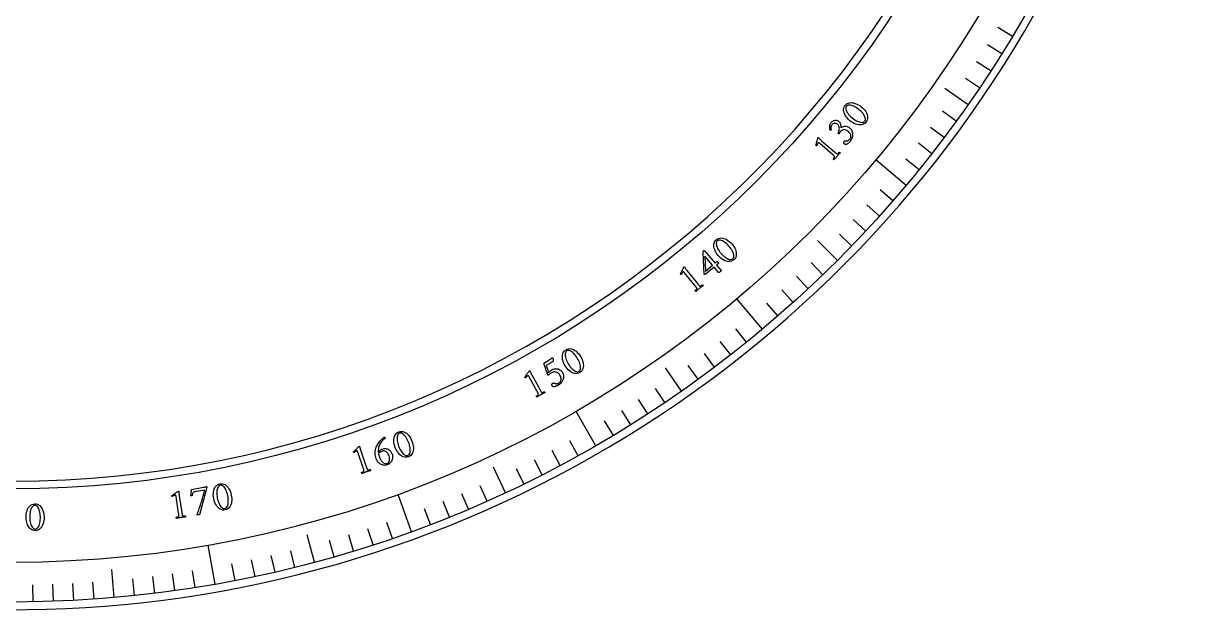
# Model space of a CAD drawing. Header units: millimetres. Extents: x -36.5 to 36.5, y -36.5 to 45.4.
# Drawn here: x 0.33 to 36.5, y -36.5 to -18.27 of the extents above; entities that cross this region are included whole.
import ezdxf

# ---------------------------------------------------------------- set-up
doc = ezdxf.new("R2010")
doc.units = ezdxf.units.MM
for name, color, linetype in [('CUT_INNER', 6, 'Continuous'), ('CUT_OUTER', 1, 'Continuous'), ('ENGRAVE', 7, 'Continuous'), ('ENGRAVE_FINE', 8, 'Continuous'), ('TEXT', 5, 'Continuous')]:
    doc.layers.add(name, color=color, linetype=linetype)

msp = doc.modelspace()

# ---------------------------------------------------------------- linework, layer by layer
at = {"layer": 'CUT_INNER'}
msp.add_arc((0, 0), 32.5, 92.46094, 87.53906, dxfattribs=at)
at = {"layer": 'CUT_OUTER'}
msp.add_arc((0.0001, -0.0001), 36.4999, 179.09243, 4.21888, dxfattribs=at)
at = {"layer": 'ENGRAVE'}
for points in [[(29.7025, -20.7979), (28.9816, -20.2931)], [(27.7768, -23.3075), (26.833, -22.5156)], [(25.6397, -25.6397), (25.0174, -25.0174)], [(23.3075, -27.7768), (22.5156, -26.833)], [(20.7979, -29.7025), (20.2931, -28.9816)], [(18.13, -31.4021), (17.514, -30.3351)], [(15.3241, -32.8627), (14.9522, -32.0652)], [(12.4017, -34.0733), (11.9803, -32.9156)], [(9.3848, -35.0245), (9.157, -34.1745)], [(6.2965, -35.7091), (6.0825, -34.4958)], [(3.1603, -36.122), (3.0836, -35.2454)]]:
    msp.add_lwpolyline(points, dxfattribs=at)
for radius in [36.26, 35.028, 32.74]:
    msp.add_circle((0, 0), radius, dxfattribs=at)
at = {"layer": 'ENGRAVE_FINE'}
for points in [[(31.0809, -18.6753), (30.6283, -18.4033)], [(30.7502, -19.2149), (30.3025, -18.9351)], [(30.4102, -19.7486), (29.9674, -19.461)], [(30.0609, -20.2763), (29.6232, -19.9811)], [(29.335, -21.3131), (28.9078, -21.0027)], [(28.9585, -21.8218), (28.5368, -21.5041)], [(28.5733, -22.3239), (28.1572, -21.9988)], [(28.1793, -22.8192), (27.769, -22.4869)], [(27.3658, -23.7887), (26.9673, -23.4423)], [(26.9464, -24.2627), (26.5541, -23.9094)], [(26.5189, -24.7293), (26.1327, -24.3692)], [(26.0833, -25.1883), (25.7034, -24.8215)], [(25.1883, -26.0833), (24.8215, -25.7034)], [(24.7293, -26.5189), (24.3692, -26.1327)], [(24.2627, -26.9464), (23.9094, -26.5541)], [(23.7887, -27.3658), (23.4423, -26.9673)], [(22.8192, -28.1793), (22.4869, -27.769)], [(22.3239, -28.5733), (21.9988, -28.1572)], [(21.8218, -28.9585), (21.5041, -28.5368)], [(21.3131, -29.335), (21.0027, -28.9078)], [(20.2763, -30.0609), (19.9811, -29.6232)], [(19.7486, -30.4102), (19.461, -29.9674)], [(19.2149, -30.7502), (18.9351, -30.3025)], [(18.6753, -31.0809), (18.4033, -30.6283)], [(17.5792, -31.7137), (17.3232, -31.2519)], [(17.023, -32.0157), (16.7752, -31.5495)], [(15.8953, -32.5903), (15.6639, -32.1157)], [(16.4617, -32.3079), (16.222, -31.8374)], [(14.1679, -33.3775), (13.9616, -32.8915)], [(14.7483, -33.1252), (14.5335, -32.6428)], [(13.5832, -33.6197), (13.3854, -33.1301)], [(12.9944, -33.8516), (12.8052, -33.3587)], [(11.205, -34.4853), (11.0418, -33.9832)], [(11.8051, -34.2845), (11.6332, -33.7853)], [(9.9946, -34.8553), (9.8491, -34.3478)], [(10.6014, -34.6756), (10.447, -34.1707)], [(8.7721, -35.1829), (8.6444, -34.6706)], [(6.9187, -35.5938), (6.818, -35.0755)], [(7.5389, -35.4676), (7.4291, -34.9512)], [(8.1567, -35.3307), (8.038, -34.8162)], [(5.0464, -35.9071), (4.9729, -35.3843)], [(5.6723, -35.8136), (5.5897, -35.2921)], [(0.6328, -36.2545), (0.6236, -35.7266)], [(1.2655, -36.2379), (1.247, -35.7102)], [(1.8977, -36.2103), (1.8701, -35.683)], [(2.5294, -36.1717), (2.4925, -35.645)], [(3.7902, -36.0614), (3.735, -35.5363)], [(4.419, -35.9897), (4.3546, -35.4657)]]:
    msp.add_lwpolyline(points, dxfattribs=at)
at = {"layer": 'TEXT'}
for points in [[(25.8825, -20.8197), (25.9121, -20.7885), (25.945, -20.7643), (25.9813, -20.7473), (26.0209, -20.7373), (26.0629, -20.7338), (26.1063, -20.736), (26.151, -20.744), (26.1971, -20.7579), (26.2435, -20.7768), (26.2892, -20.8003), (26.3342, -20.8282), (26.3784, -20.8606), (26.4202, -20.8962), (26.4576, -20.9337), (26.4907, -20.973), (26.5196, -21.0142), (26.5432, -21.0564), (26.5609, -21.0986), (26.5727, -21.141), (26.5785, -21.1833), (26.5774, -21.2249), (26.5685, -21.2646), (26.5519, -21.3025), (26.5275, -21.3386), (26.4982, -21.3692), (26.4652, -21.393), (26.4285, -21.41), (26.3881, -21.42), (26.3452, -21.4237), (26.3012, -21.4216), (26.2559, -21.4136), (26.2094, -21.3998), (26.1628, -21.3807), (26.1172, -21.3569), (26.0725, -21.3285), (26.0288, -21.2954), (25.9876, -21.2591), (25.9508, -21.221), (25.9182, -21.1812), (25.8899, -21.1397), (25.8668, -21.0974), (25.8495, -21.0552), (25.8383, -21.0131), (25.8329, -20.9711), (25.8342, -20.9301), (25.8429, -20.8913), (25.859, -20.8545), (25.8825, -20.8197)], [(25.9235, -20.8443), (25.9098, -20.8662), (25.9021, -20.8906), (25.9003, -20.9173), (25.9045, -20.9465), (25.914, -20.9773), (25.9281, -21.0092), (25.9468, -21.0419), (25.9701, -21.0757), (25.9974, -21.1096), (26.0281, -21.143), (26.0623, -21.1758), (26.0999, -21.2081), (26.1388, -21.2379), (26.1777, -21.2645), (26.2167, -21.2877), (26.2557, -21.3075), (26.2938, -21.3236), (26.3298, -21.3355), (26.3637, -21.3433), (26.3956, -21.347), (26.4245, -21.346), (26.4494, -21.3401), (26.4704, -21.329), (26.4873, -21.313), (26.5023, -21.2893), (26.5107, -21.2634), (26.5125, -21.2355), (26.5077, -21.2055), (26.4972, -21.1742), (26.4818, -21.142), (26.4616, -21.109), (26.4366, -21.0753), (26.4076, -21.0415), (26.3757, -21.0085), (26.341, -20.9763), (26.3033, -20.9448), (26.2639, -20.915), (26.2248, -20.8888), (26.1863, -20.8661), (26.1481, -20.847), (26.1112, -20.8317), (26.0763, -20.8205), (26.0433, -20.8133), (26.0124, -20.8102), (25.9845, -20.8115), (25.9603, -20.8176), (25.94, -20.8286), (25.9235, -20.8443)], [(25.4521, -21.3416), (25.4637, -21.3297), (25.4776, -21.3187), (25.4938, -21.3085), (25.5124, -21.2993), (25.5326, -21.2918), (25.5536, -21.2867), (25.5754, -21.284), (25.5981, -21.2839), (25.6208, -21.2869), (25.6428, -21.2939), (25.6641, -21.3047), (25.6848, -21.3196), (25.6993, -21.3333), (25.7117, -21.3485), (25.7217, -21.365), (25.7296, -21.383), (25.7355, -21.4017), (25.7399, -21.4205), (25.7428, -21.4392), (25.7442, -21.458), (25.7446, -21.4761), (25.7444, -21.4928), (25.7436, -21.508), (25.7423, -21.5219), (25.7572, -21.5101), (25.7744, -21.4994), (25.794, -21.4897), (25.8158, -21.4811), (25.8392, -21.4743), (25.8635, -21.4703), (25.8886, -21.4689), (25.9146, -21.4703), (25.9407, -21.4752), (25.9663, -21.4844), (25.9914, -21.498), (26.016, -21.5159), (26.0396, -21.5378), (26.0598, -21.5614), (26.0765, -21.5867), (26.0897, -21.6137), (26.0997, -21.6419), (26.1066, -21.6706), (26.1106, -21.6999), (26.1115, -21.7297), (26.1096, -21.7595), (26.105, -21.7891), (26.0978, -21.8183), (26.088, -21.8472), (26.0757, -21.8752), (26.0614, -21.9019), (26.0449, -21.9272), (26.0263, -21.9512), (26.0173, -21.9611), (26.0067, -21.9717), (25.9943, -21.9828), (25.9802, -21.9946), (25.9651, -22.006), (25.9498, -22.016), (25.9342, -22.0246), (25.9184, -22.0318), (25.9145, -22.0323), (25.9091, -22.0325), (25.9023, -22.0324), (25.8941, -22.0319), (25.8855, -22.0307), (25.8777, -22.0284), (25.8706, -22.0249), (25.8642, -22.0204), (25.8548, -22.0111), (25.8478, -22.001), (25.8432, -21.9903), (25.8408, -21.9788), (25.8407, -21.9674), (25.8425, -21.957), (25.8463, -21.9475), (25.8522, -21.939), (25.8612, -21.9303), (25.8713, -21.9243), (25.8824, -21.921), (25.8946, -21.9205), (25.9071, -21.921), (25.9192, -21.9212), (25.931, -21.9209), (25.9423, -21.9201), (25.9551, -21.9182), (25.9674, -21.9147), (25.9792, -21.9095), (25.9905, -21.9028), (26.0012, -21.895), (26.0112, -21.8867), (26.0204, -21.8778), (26.0289, -21.8685), (26.039, -21.8545), (26.0474, -21.8389), (26.0541, -21.8217), (26.0589, -21.803), (26.0612, -21.7829), (26.0601, -21.762), (26.0558, -21.7401), (26.0481, -21.7173), (26.0364, -21.694), (26.02, -21.6707), (25.9987, -21.6472), (25.9728, -21.6237), (25.9522, -21.6085), (25.931, -21.5965), (25.909, -21.5879), (25.8864, -21.5825), (25.8636, -21.58), (25.8414, -21.5802), (25.8196, -21.5829), (25.7983, -21.5883), (25.7782, -21.5962), (25.76, -21.6064), (25.7436, -21.6189), (25.7292, -21.6338), (25.7228, -21.6421), (25.7169, -21.651), (25.7116, -21.6605), (25.7069, -21.6706), (25.7026, -21.6804), (25.6988, -21.6888), (25.6954, -21.6961), (25.6924, -21.7021), (25.6859, -21.7011), (25.6798, -21.6991), (25.6738, -21.6961), (25.6682, -21.6919), (25.665, -21.689), (25.6626, -21.6863), (25.6608, -21.6838), (25.6598, -21.6814), (25.671, -21.6579), (25.6806, -21.6339), (25.6886, -21.6094), (25.695, -21.5845), (25.6992, -21.5597), (25.7007, -21.5354), (25.6995, -21.5118), (25.6955, -21.4887), (25.6881, -21.4665), (25.6768, -21.4457), (25.6615, -21.426), (25.6422, -21.4077), (25.6219, -21.3936), (25.6005, -21.3843), (25.5779, -21.3797), (25.5541, -21.3798), (25.5306, -21.3845), (25.5088, -21.3939), (25.4887, -21.4078), (25.4704, -21.4263), (25.4588, -21.442), (25.4498, -21.4581), (25.4435, -21.4749), (25.4398, -21.4921), (25.438, -21.5092), (25.4374, -21.5251), (25.4378, -21.54), (25.4394, -21.5538), (25.4412, -21.566), (25.4425, -21.5758), (25.4432, -21.5834), (25.4434, -21.5887), (25.4413, -21.5903), (25.4383, -21.5912), (25.4344, -21.5913), (25.4297, -21.5907), (25.4247, -21.5895), (25.4201, -21.5877), (25.416, -21.5855), (25.4123, -21.5827), (25.4076, -21.5651), (25.4039, -21.5465), (25.4014, -21.5271), (25.3999, -21.5068), (25.3998, -21.4859), (25.4013, -21.4649), (25.4044, -21.4437), (25.4092, -21.4223), (25.4162, -21.4011), (25.4256, -21.3806), (25.4376, -21.3608), (25.4521, -21.3416)], [(25.4842, -22.3434), (25.0933, -22.0007), (25.0835, -21.9926), (25.0748, -21.9864), (25.0672, -21.9822), (25.0608, -21.9799), (25.055, -21.9795), (25.0496, -21.9807), (25.0444, -21.9836), (25.0396, -21.9881), (25.0347, -21.9946), (25.0294, -22.0034), (25.0238, -22.0144), (25.0178, -22.0277), (25.0121, -22.0414), (25.0073, -22.0535), (25.0033, -22.0639), (25.0001, -22.0727), (24.9931, -22.0733), (24.9867, -22.0725), (24.9809, -22.0703), (24.9756, -22.0667), (24.9756, -22.0666), (24.9754, -22.0664), (24.9751, -22.0662), (24.9746, -22.0658), (24.973, -22.0641), (24.9719, -22.0625), (24.9714, -22.0609), (24.9714, -22.0595), (24.9796, -22.0323), (24.9875, -22.0052), (24.9952, -21.9782), (25.0026, -21.9514), (25.0096, -21.9257), (25.016, -21.9024), (25.0218, -21.8813), (25.027, -21.8626), (25.0314, -21.8471), (25.0346, -21.8359), (25.0367, -21.829), (25.0377, -21.8263), (25.0394, -21.8244), (25.0417, -21.8225), (25.0445, -21.8215), (25.0477, -21.8216), (25.0513, -21.8228), (25.0549, -21.8243), (25.0582, -21.8258), (25.0612, -21.8272), (25.0638, -21.8285), (25.0651, -21.83), (25.069, -21.8347), (25.0755, -21.8426), (25.0847, -21.8536), (25.0966, -21.867), (25.1115, -21.8821), (25.1294, -21.899), (25.1502, -21.9176), (25.5511, -22.2669), (25.5619, -22.2762), (25.5723, -22.2851), (25.5824, -22.2937), (25.5922, -22.3018), (25.6016, -22.3092), (25.6105, -22.3154), (25.6189, -22.3204), (25.6269, -22.3242), (25.6308, -22.3246), (25.6357, -22.3235), (25.6418, -22.321), (25.6489, -22.317), (25.6564, -22.312), (25.6638, -22.3065), (25.6711, -22.3006), (25.6782, -22.2942), (25.6847, -22.2881), (25.6901, -22.2828), (25.6943, -22.2785), (25.6975, -22.275), (25.701, -22.2757), (25.705, -22.2774), (25.7095, -22.28), (25.7144, -22.2836), (25.719, -22.2876), (25.7224, -22.2915), (25.7245, -22.2954), (25.7253, -22.2991), (25.7116, -22.313), (25.6985, -22.3263), (25.686, -22.339), (25.674, -22.3512), (25.6623, -22.3634), (25.6503, -22.3762), (25.638, -22.3897), (25.6255, -22.4038), (25.6136, -22.4176), (25.6025, -22.4308), (25.5921, -22.4436), (25.5824, -22.456), (25.5728, -22.4685), (25.5624, -22.482), (25.5513, -22.4964), (25.5395, -22.5118), (25.5356, -22.5114), (25.5315, -22.5098), (25.5272, -22.5071), (25.5226, -22.5031), (25.5184, -22.4986), (25.5152, -22.4945), (25.513, -22.4908), (25.5118, -22.4874), (25.5148, -22.4838), (25.5186, -22.479), (25.5231, -22.473), (25.5283, -22.4657), (25.5337, -22.4578), (25.5386, -22.4498), (25.543, -22.4418), (25.5469, -22.4336), (25.5499, -22.4261), (25.5514, -22.42), (25.5515, -22.4152), (25.5502, -22.4119), (25.5454, -22.4045), (25.5395, -22.3967), (25.5323, -22.3885), (25.5239, -22.38), (25.5147, -22.3711), (25.505, -22.3621), (25.4949, -22.3529), (25.4842, -22.3434)], [(21.874, -24.9978), (21.9086, -24.9722), (21.9452, -24.9542), (21.9839, -24.9437), (22.0246, -24.9408), (22.0666, -24.9446), (22.1089, -24.9543), (22.1515, -24.97), (22.1945, -24.9916), (22.237, -25.0183), (22.2779, -25.0493), (22.3173, -25.0847), (22.3553, -25.1243), (22.3902, -25.1666), (22.4206, -25.21), (22.4464, -25.2545), (22.4676, -25.3), (22.4836, -25.3457), (22.4937, -25.3904), (22.4979, -25.4341), (22.4962, -25.4768), (22.488, -25.5175), (22.4723, -25.5551), (22.4494, -25.5896), (22.4191, -25.6208), (22.385, -25.646), (22.3483, -25.6637), (22.3092, -25.674), (22.2676, -25.6769), (22.2248, -25.6731), (22.1818, -25.6633), (22.1386, -25.6476), (22.0952, -25.6259), (22.0527, -25.599), (22.0118, -25.5676), (21.9728, -25.5319), (21.9354, -25.4917), (21.9012, -25.4488), (21.8715, -25.4049), (21.8464, -25.3601), (21.8257, -25.3143), (21.8103, -25.2686), (21.8006, -25.2241), (21.7968, -25.1806), (21.7989, -25.1383), (21.8073, -25.0982), (21.8226, -25.0615), (21.8448, -25.028), (21.874, -24.9978)], [(21.91, -25.0292), (21.8928, -25.0484), (21.881, -25.071), (21.8746, -25.0971), (21.8737, -25.1265), (21.8776, -25.1586), (21.8859, -25.1923), (21.8987, -25.2279), (21.9158, -25.2652), (21.9368, -25.3033), (21.9613, -25.3415), (21.9892, -25.3798), (22.0207, -25.4181), (22.0537, -25.4542), (22.0874, -25.4871), (22.1218, -25.5167), (22.1568, -25.543), (22.1915, -25.5655), (22.2249, -25.5835), (22.257, -25.5971), (22.2878, -25.6062), (22.3164, -25.6103), (22.3419, -25.6088), (22.3645, -25.6015), (22.3839, -25.5887), (22.4028, -25.5679), (22.4156, -25.5439), (22.4222, -25.5167), (22.4227, -25.4864), (22.4178, -25.4537), (22.4083, -25.4193), (22.3941, -25.3833), (22.3752, -25.3458), (22.3526, -25.3075), (22.3269, -25.2695), (22.2983, -25.2317), (22.2667, -25.1941), (22.233, -25.1579), (22.1991, -25.1253), (22.1651, -25.0963), (22.1308, -25.0709), (22.0971, -25.0494), (22.0647, -25.0322), (22.0335, -25.0195), (22.0036, -25.011), (21.9758, -25.0075), (21.951, -25.0093), (21.929, -25.0166), (21.91, -25.0292)], [(21.4774, -25.3342), (21.4814, -25.3315), (21.4855, -25.3299), (21.4896, -25.3297), (21.4939, -25.3306), (21.4979, -25.3323), (21.5016, -25.3344), (21.5048, -25.3369), (21.5075, -25.3397), (21.8354, -25.726), (21.8935, -25.6766), (21.8966, -25.6753), (21.9008, -25.6756), (21.9062, -25.6775), (21.9127, -25.681), (21.9198, -25.6857), (21.9268, -25.6914), (21.9338, -25.698), (21.9407, -25.7056), (21.9448, -25.7109), (21.948, -25.7157), (21.9502, -25.7202), (21.9513, -25.7242), (21.8831, -25.7822), (22.0288, -25.9538), (22.0285, -25.9543), (22.0276, -25.9558), (22.0263, -25.9583), (22.0243, -25.9619), (22.0205, -25.967), (22.0136, -25.9742), (22.0036, -25.9834), (21.9905, -25.9948), (21.9746, -26.0074), (21.9622, -26.0153), (21.9535, -26.0184), (21.9483, -26.0167), (21.8057, -25.8477), (21.5277, -26.0798), (21.5239, -26.08), (21.5202, -26.0797), (21.5165, -26.0789), (21.5129, -26.0774), (21.5096, -26.0756), (21.5067, -26.0738), (21.5043, -26.0719), (21.5024, -26.0699), (21.47, -25.3836), (21.47, -25.378), (21.4701, -25.3716), (21.4703, -25.3644), (21.4707, -25.3563), (21.4714, -25.3485), (21.4728, -25.3422), (21.4748, -25.3375), (21.4774, -25.3342)], [(21.5155, -25.5037), (21.5374, -25.976), (21.7582, -25.7914)], [(21.2172, -26.4292), (20.8917, -26.0239), (20.8834, -26.0141), (20.8759, -26.0065), (20.8692, -26.0011), (20.8633, -25.9977), (20.8577, -25.9963), (20.8521, -25.9966), (20.8465, -25.9985), (20.841, -26.0021), (20.835, -26.0077), (20.8283, -26.0154), (20.8209, -26.0253), (20.8127, -26.0374), (20.8047, -26.0499), (20.7978, -26.0609), (20.792, -26.0705), (20.7874, -26.0786), (20.7804, -26.078), (20.7742, -26.0761), (20.7689, -26.0729), (20.7644, -26.0684), (20.7643, -26.0683), (20.7641, -26.0681), (20.7639, -26.0678), (20.7635, -26.0674), (20.7622, -26.0654), (20.7614, -26.0636), (20.7611, -26.062), (20.7615, -26.0606), (20.7742, -26.0352), (20.7868, -26.0099), (20.799, -25.9847), (20.811, -25.9595), (20.8223, -25.9355), (20.8327, -25.9136), (20.8421, -25.8939), (20.8504, -25.8763), (20.8574, -25.8618), (20.8625, -25.8514), (20.8658, -25.8449), (20.8672, -25.8425), (20.8692, -25.8409), (20.8719, -25.8394), (20.8747, -25.839), (20.8779, -25.8396), (20.8812, -25.8413), (20.8846, -25.8435), (20.8875, -25.8455), (20.8902, -25.8474), (20.8925, -25.8491), (20.8935, -25.8509), (20.8966, -25.8562), (20.9017, -25.8651), (20.9088, -25.8775), (20.9182, -25.8927), (20.9302, -25.9102), (20.9449, -25.9299), (20.9622, -25.9519), (21.2963, -26.3655), (21.3053, -26.3766), (21.314, -26.3872), (21.3225, -26.3973), (21.3307, -26.4071), (21.3387, -26.416), (21.3464, -26.4236), (21.3538, -26.43), (21.361, -26.4351), (21.3648, -26.4362), (21.3698, -26.436), (21.3762, -26.4345), (21.3839, -26.4318), (21.3922, -26.4282), (21.4005, -26.4241), (21.4086, -26.4195), (21.4167, -26.4145), (21.4242, -26.4096), (21.4304, -26.4053), (21.4354, -26.4018), (21.4391, -26.3989), (21.4424, -26.4002), (21.4461, -26.4026), (21.45, -26.4059), (21.4543, -26.4103), (21.4581, -26.4151), (21.4607, -26.4195), (21.4621, -26.4237), (21.4623, -26.4275), (21.4464, -26.4388), (21.4311, -26.4496), (21.4166, -26.46), (21.4028, -26.4699), (21.3891, -26.4798), (21.375, -26.4904), (21.3606, -26.5015), (21.3458, -26.5133), (21.3317, -26.5247), (21.3185, -26.5359), (21.306, -26.5467), (21.2943, -26.5572), (21.2826, -26.5679), (21.2701, -26.5793), (21.2566, -26.5916), (21.2424, -26.6046), (21.2386, -26.6036), (21.2349, -26.6014), (21.2311, -26.5979), (21.2272, -26.5931), (21.2239, -26.5881), (21.2214, -26.5835), (21.2199, -26.5794), (21.2194, -26.5759), (21.2229, -26.5728), (21.2275, -26.5688), (21.2329, -26.5636), (21.2393, -26.5574), (21.246, -26.5505), (21.2522, -26.5435), (21.2579, -26.5363), (21.2632, -26.529), (21.2675, -26.5221), (21.2701, -26.5163), (21.271, -26.5117), (21.2703, -26.5081), (21.2669, -26.5), (21.2623, -26.4913), (21.2567, -26.482), (21.2499, -26.4722), (21.2424, -26.4619), (21.2344, -26.4513), (21.226, -26.4404), (21.2172, -26.4292)], [(17.2008, -28.4164), (17.2393, -28.3972), (17.2785, -28.3858), (17.3185, -28.3822), (17.3591, -28.3864), (17.3998, -28.3974), (17.4397, -28.4144), (17.479, -28.4372), (17.5176, -28.4659), (17.5547, -28.4996), (17.5897, -28.5373), (17.6224, -28.5789), (17.6529, -28.6245), (17.6799, -28.6723), (17.7023, -28.7203), (17.72, -28.7686), (17.7329, -28.8171), (17.7408, -28.8649), (17.743, -28.9106), (17.7395, -28.9544), (17.7305, -28.9962), (17.7152, -29.0349), (17.6933, -29.0692), (17.6648, -29.0991), (17.6295, -29.1246), (17.5915, -29.1434), (17.5523, -29.1545), (17.512, -29.1579), (17.4706, -29.1535), (17.4291, -29.1423), (17.3884, -29.1252), (17.3486, -29.1022), (17.3097, -29.0734), (17.2724, -29.0395), (17.2377, -29.0015), (17.2054, -28.9595), (17.1756, -28.9134), (17.1493, -28.8653), (17.1277, -28.8169), (17.1107, -28.7684), (17.0984, -28.7197), (17.0911, -28.672), (17.0893, -28.6265), (17.0931, -28.583), (17.1025, -28.5417), (17.1177, -28.5037), (17.1392, -28.4702), (17.1669, -28.4411), (17.2008, -28.4164)], [(17.2309, -28.4536), (17.2106, -28.4695), (17.195, -28.4897), (17.1842, -28.5143), (17.1782, -28.5431), (17.1765, -28.5754), (17.1788, -28.6101), (17.1852, -28.6473), (17.1956, -28.687), (17.2096, -28.7282), (17.2271, -28.7701), (17.248, -28.8126), (17.2723, -28.8558), (17.2986, -28.8971), (17.3261, -28.9354), (17.3548, -28.9705), (17.3847, -29.0025), (17.415, -29.0306), (17.4447, -29.0541), (17.474, -29.0731), (17.5027, -29.0874), (17.5301, -29.0964), (17.5556, -29.0993), (17.579, -29.0961), (17.6004, -29.0869), (17.6226, -29.0697), (17.6394, -29.0483), (17.6506, -29.0227), (17.6564, -28.9929), (17.6572, -28.9598), (17.6538, -28.9243), (17.6461, -28.8864), (17.6341, -28.8461), (17.6184, -28.8045), (17.5997, -28.7626), (17.5781, -28.7204), (17.5535, -28.6779), (17.5266, -28.6364), (17.4989, -28.5984), (17.4704, -28.564), (17.4411, -28.5329), (17.4116, -28.5059), (17.3826, -28.4834), (17.3542, -28.4654), (17.3262, -28.452), (17.2995, -28.4436), (17.2747, -28.4411), (17.2518, -28.4445), (17.2309, -28.4536)], [(16.7664, -29.0402), (16.799, -29.0238), (16.8313, -29.0126), (16.8632, -29.0064), (16.8949, -29.0053), (16.9256, -29.0084), (16.9549, -29.015), (16.9827, -29.025), (17.009, -29.0385), (17.0331, -29.0547), (17.0544, -29.0731), (17.0727, -29.0936), (17.0882, -29.1164), (17.1029, -29.145), (17.1138, -29.174), (17.1208, -29.2035), (17.124, -29.2335), (17.1237, -29.2634), (17.1204, -29.2927), (17.1141, -29.3216), (17.1048, -29.3499), (17.0928, -29.3773), (17.0784, -29.4035), (17.0616, -29.4285), (17.0425, -29.4522), (17.0214, -29.4744), (16.9988, -29.4945), (16.9747, -29.5127), (16.949, -29.5289), (16.9372, -29.5352), (16.9235, -29.5414), (16.908, -29.5477), (16.8908, -29.5539), (16.8727, -29.5594), (16.8549, -29.5636), (16.8373, -29.5663), (16.8201, -29.5677), (16.8162, -29.5669), (16.811, -29.5653), (16.8047, -29.5628), (16.7971, -29.5595), (16.7895, -29.5555), (16.7829, -29.5506), (16.7774, -29.5449), (16.773, -29.5385), (16.7674, -29.5265), (16.7642, -29.5147), (16.7635, -29.503), (16.7652, -29.4914), (16.769, -29.4807), (16.7743, -29.4715), (16.7811, -29.4639), (16.7895, -29.4579), (16.801, -29.4528), (16.8125, -29.4506), (16.8241, -29.4514), (16.8357, -29.455), (16.8473, -29.4598), (16.8586, -29.4641), (16.8698, -29.4678), (16.8807, -29.471), (16.8933, -29.4735), (16.9061, -29.4744), (16.9189, -29.4736), (16.9319, -29.4712), (16.9446, -29.4675), (16.9568, -29.4631), (16.9685, -29.4579), (16.9797, -29.452), (16.994, -29.4424), (17.0072, -29.4306), (17.0193, -29.4167), (17.0303, -29.4007), (17.0393, -29.3827), (17.0455, -29.3626), (17.0489, -29.3406), (17.0495, -29.3166), (17.0464, -29.2907), (17.039, -29.2631), (17.0271, -29.2338), (17.0107, -29.2028), (16.9992, -29.1857), (16.9854, -29.1694), (16.9691, -29.1541), (16.9504, -29.1397), (16.9296, -29.1272), (16.9071, -29.1177), (16.8827, -29.1111), (16.8566, -29.1074), (16.8289, -29.1078), (16.7999, -29.1134), (16.7696, -29.1242), (16.7379, -29.1401), (16.7283, -29.1461), (16.7174, -29.1536), (16.7053, -29.1627), (16.6921, -29.1733), (16.6793, -29.1841), (16.6688, -29.194), (16.6606, -29.2028), (16.6546, -29.2106), (16.6527, -29.2112), (16.6506, -29.2112), (16.6481, -29.2104), (16.6454, -29.209), (16.6427, -29.2071), (16.6402, -29.2049), (16.6381, -29.2025), (16.6364, -29.1998), (16.6247, -29.1648), (16.613, -29.1298), (16.6013, -29.0948), (16.5896, -29.0598), (16.5781, -29.0254), (16.5669, -28.9922), (16.5562, -28.9602), (16.5458, -28.9294), (16.536, -28.9007), (16.527, -28.8748), (16.5189, -28.8517), (16.5114, -28.8316), (16.6729, -28.7385), (16.6841, -28.7318), (16.6952, -28.7248), (16.7063, -28.7174), (16.7174, -28.7096), (16.728, -28.7019), (16.7375, -28.6946), (16.746, -28.6879), (16.7535, -28.6817), (16.7597, -28.6764), (16.764, -28.6727), (16.7666, -28.6704), (16.7675, -28.6697), (16.7712, -28.6697), (16.7745, -28.6698), (16.7776, -28.6698), (16.7803, -28.6698), (16.7828, -28.6701), (16.7849, -28.6709), (16.7867, -28.6724), (16.7882, -28.6743), (16.7894, -28.6769), (16.7908, -28.681), (16.7926, -28.6868), (16.7946, -28.6942), (16.7967, -28.7028), (16.7986, -28.7119), (16.8003, -28.7217), (16.8017, -28.732), (16.8027, -28.7425), (16.803, -28.7526), (16.8027, -28.7623), (16.8016, -28.7717), (16.7905, -28.7797), (16.7783, -28.7884), (16.7649, -28.7977), (16.7505, -28.8076), (16.7346, -28.8181), (16.7172, -28.8292), (16.6982, -28.8408), (16.6777, -28.8528), (16.5855, -28.906), (16.5949, -28.9341), (16.6045, -28.9624), (16.6143, -28.9908), (16.6243, -29.0195), (16.6342, -29.0479), (16.6436, -29.0757), (16.6525, -29.103), (16.661, -29.1296), (16.6708, -29.1182), (16.6824, -29.1062), (16.6961, -29.0935), (16.7117, -29.0801), (16.7276, -29.0673), (16.742, -29.0564), (16.7549, -29.0474), (16.7664, -29.0402)], [(16.3054, -29.7121), (16.0553, -29.2563), (16.0489, -29.2453), (16.0428, -29.2365), (16.0371, -29.23), (16.0318, -29.2256), (16.0266, -29.2233), (16.0211, -29.2225), (16.0152, -29.2235), (16.0091, -29.2261), (16.0023, -29.2305), (15.9944, -29.237), (15.9853, -29.2454), (15.9752, -29.2559), (15.9651, -29.2668), (15.9564, -29.2765), (15.9491, -29.2849), (15.9431, -29.2921), (15.9363, -29.2903), (15.9306, -29.2873), (15.9258, -29.2833), (15.9222, -29.278), (15.9221, -29.278), (15.922, -29.2778), (15.9218, -29.2774), (15.9215, -29.2769), (15.9205, -29.2747), (15.9201, -29.2728), (15.9201, -29.2712), (15.9207, -29.2699), (15.9377, -29.2471), (15.9544, -29.2243), (15.9708, -29.2016), (15.987, -29.1789), (16.0023, -29.1572), (16.0163, -29.1375), (16.029, -29.1197), (16.0403, -29.1038), (16.0497, -29.0908), (16.0565, -29.0814), (16.0609, -29.0756), (16.0627, -29.0734), (16.065, -29.0722), (16.0678, -29.0712), (16.0707, -29.0713), (16.0737, -29.0724), (16.0767, -29.0747), (16.0796, -29.0775), (16.0822, -29.08), (16.0845, -29.0823), (16.0865, -29.0844), (16.0872, -29.0863), (16.0892, -29.092), (16.0927, -29.1016), (16.0975, -29.1151), (16.1042, -29.1318), (16.113, -29.1511), (16.124, -29.1731), (16.1372, -29.1977), (16.3945, -29.663), (16.4014, -29.6755), (16.4081, -29.6874), (16.4147, -29.6989), (16.4211, -29.7099), (16.4274, -29.7201), (16.4337, -29.7289), (16.4399, -29.7365), (16.4461, -29.7428), (16.4496, -29.7445), (16.4546, -29.7452), (16.4611, -29.7449), (16.4692, -29.7435), (16.478, -29.7414), (16.4868, -29.7388), (16.4957, -29.7357), (16.5045, -29.7322), (16.5127, -29.7286), (16.5196, -29.7255), (16.5251, -29.7229), (16.5292, -29.7207), (16.5323, -29.7226), (16.5355, -29.7255), (16.5388, -29.7295), (16.5422, -29.7346), (16.5452, -29.7399), (16.547, -29.7447), (16.5476, -29.7491), (16.5471, -29.7529), (16.5295, -29.7613), (16.5126, -29.7693), (16.4965, -29.7769), (16.4812, -29.7843), (16.4659, -29.7917), (16.4503, -29.7996), (16.4341, -29.8081), (16.4175, -29.8171), (16.4017, -29.826), (16.3867, -29.8347), (16.3725, -29.8431), (16.3592, -29.8514), (16.3458, -29.8599), (16.3315, -29.869), (16.3161, -29.8788), (16.2998, -29.8892), (16.2963, -29.8875), (16.293, -29.8846), (16.2898, -29.8805), (16.2869, -29.8752), (16.2844, -29.8696), (16.2828, -29.8647), (16.2821, -29.8604), (16.2821, -29.8568), (16.2862, -29.8545), (16.2914, -29.8512), (16.2976, -29.8471), (16.305, -29.8421), (16.3128, -29.8365), (16.3201, -29.8306), (16.327, -29.8246), (16.3335, -29.8182), (16.3389, -29.8122), (16.3424, -29.807), (16.3441, -29.8026), (16.3441, -29.7989), (16.3421, -29.7904), (16.3391, -29.781), (16.3352, -29.7709), (16.3302, -29.76), (16.3246, -29.7485), (16.3186, -29.7367), (16.3122, -29.7246), (16.3054, -29.7121)], [(12.005, -30.9716), (12.0463, -30.9594), (12.0869, -30.955), (12.1268, -30.9583), (12.1661, -30.9695), (12.2043, -30.9874), (12.2407, -31.0111), (12.2754, -31.0404), (12.3084, -31.0754), (12.3391, -31.115), (12.367, -31.1582), (12.392, -31.2048), (12.4141, -31.2551), (12.4324, -31.3068), (12.4461, -31.3579), (12.4551, -31.4085), (12.4595, -31.4586), (12.4589, -31.507), (12.4531, -31.5524), (12.4422, -31.595), (12.426, -31.6346), (12.4043, -31.67), (12.3767, -31.7), (12.3434, -31.7245), (12.3042, -31.7435), (12.2635, -31.7554), (12.223, -31.7595), (12.1828, -31.7558), (12.1427, -31.7444), (12.1038, -31.7261), (12.0667, -31.7022), (12.0315, -31.6727), (11.9982, -31.6375), (11.9674, -31.5976), (11.9397, -31.5542), (11.9152, -31.5072), (11.8939, -31.4567), (11.8764, -31.4047), (11.8635, -31.3533), (11.8552, -31.3026), (11.8515, -31.2525), (11.8526, -31.2043), (11.8588, -31.1591), (11.87, -31.117), (11.8864, -31.0779), (11.908, -31.0431), (11.935, -31.0138), (11.9673, -30.99), (12.005, -30.9716)], [(12.0282, -31.0135), (12.0054, -31.0256), (11.9866, -31.0428), (11.9717, -31.0651), (11.9607, -31.0924), (11.9535, -31.1239), (11.9498, -31.1585), (11.9496, -31.1962), (11.9529, -31.2371), (11.9596, -31.2802), (11.9695, -31.3245), (11.9827, -31.37), (11.9992, -31.4167), (12.0179, -31.462), (12.0383, -31.5044), (12.0605, -31.544), (12.0844, -31.5807), (12.1093, -31.6136), (12.1345, -31.642), (12.16, -31.6657), (12.1858, -31.6848), (12.2113, -31.6985), (12.2358, -31.7058), (12.2595, -31.7067), (12.2822, -31.7012), (12.307, -31.6882), (12.3272, -31.67), (12.3427, -31.6467), (12.3536, -31.6184), (12.3602, -31.586), (12.363, -31.5504), (12.3619, -31.5118), (12.3571, -31.47), (12.3489, -31.4263), (12.3378, -31.3818), (12.3238, -31.3365), (12.3069, -31.2903), (12.2877, -31.2448), (12.267, -31.2026), (12.2449, -31.1637), (12.2214, -31.1281), (12.1971, -31.0964), (12.1725, -31.0692), (12.1476, -31.0465), (12.1223, -31.0284), (12.0975, -31.0155), (12.0735, -31.0088), (12.0504, -31.0081), (12.0282, -31.0135)], [(10.8983, -32.0921), (10.7311, -31.5998), (10.7267, -31.5878), (10.7222, -31.5782), (10.7178, -31.5707), (10.7133, -31.5655), (10.7085, -31.5623), (10.7032, -31.5606), (10.6973, -31.5605), (10.6909, -31.562), (10.6834, -31.5652), (10.6744, -31.5702), (10.6641, -31.577), (10.6522, -31.5855), (10.6404, -31.5945), (10.6302, -31.6025), (10.6215, -31.6095), (10.6144, -31.6156), (10.608, -31.6126), (10.6028, -31.6087), (10.5989, -31.6039), (10.5962, -31.5981), (10.5962, -31.598), (10.5961, -31.5978), (10.596, -31.5974), (10.5958, -31.5969), (10.5952, -31.5945), (10.595, -31.5926), (10.5954, -31.591), (10.5961, -31.5898), (10.6168, -31.5703), (10.6373, -31.5508), (10.6574, -31.5313), (10.6773, -31.5118), (10.6961, -31.4931), (10.7133, -31.476), (10.7289, -31.4607), (10.7428, -31.4471), (10.7543, -31.4358), (10.7627, -31.4277), (10.7679, -31.4228), (10.7701, -31.421), (10.7726, -31.4202), (10.7755, -31.4197), (10.7784, -31.4203), (10.7811, -31.4219), (10.7837, -31.4247), (10.7861, -31.4279), (10.7882, -31.4308), (10.79, -31.4335), (10.7916, -31.4359), (10.792, -31.4379), (10.793, -31.4439), (10.7948, -31.454), (10.7972, -31.4681), (10.8008, -31.4857), (10.8062, -31.5062), (10.8132, -31.5298), (10.822, -31.5563), (10.9945, -32.0592), (10.9991, -32.0727), (11.0037, -32.0856), (11.0082, -32.0981), (11.0126, -32.1101), (11.017, -32.1212), (11.0217, -32.131), (11.0265, -32.1395), (11.0315, -32.1467), (11.0346, -32.149), (11.0394, -32.1506), (11.0459, -32.1514), (11.0541, -32.1515), (11.0631, -32.1509), (11.0723, -32.1499), (11.0815, -32.1484), (11.0909, -32.1465), (11.0996, -32.1444), (11.1068, -32.1425), (11.1127, -32.1409), (11.1172, -32.1395), (11.1199, -32.1418), (11.1225, -32.1453), (11.1251, -32.1498), (11.1276, -32.1554), (11.1295, -32.1611), (11.1305, -32.1662), (11.1304, -32.1706), (11.1292, -32.1743), (11.1104, -32.1795), (11.0924, -32.1844), (11.0752, -32.1892), (11.0588, -32.1937), (11.0425, -32.1984), (11.0257, -32.2035), (11.0083, -32.209), (10.9904, -32.215), (10.9733, -32.221), (10.957, -32.2269), (10.9416, -32.2328), (10.927, -32.2387), (10.9124, -32.2447), (10.8967, -32.2512), (10.8798, -32.2581), (10.862, -32.2655), (10.8588, -32.2633), (10.856, -32.2599), (10.8537, -32.2553), (10.8517, -32.2495), (10.8502, -32.2436), (10.8495, -32.2384), (10.8495, -32.2341), (10.8502, -32.2306), (10.8546, -32.229), (10.8602, -32.2267), (10.8671, -32.2237), (10.8753, -32.22), (10.8839, -32.2159), (10.8921, -32.2114), (10.9, -32.2066), (10.9075, -32.2015), (10.9138, -32.1965), (10.9182, -32.192), (10.9207, -32.1879), (10.9212, -32.1843), (10.9208, -32.1756), (10.9195, -32.1658), (10.9173, -32.1552), (10.9144, -32.1436), (10.9108, -32.1313), (10.9069, -32.1187), (10.9028, -32.1056), (10.8983, -32.0921)], [(11.4885, -31.5033), (11.5191, -31.4939), (11.5482, -31.4882), (11.5758, -31.4864), (11.602, -31.4884), (11.6267, -31.4935), (11.6499, -31.5011), (11.6715, -31.511), (11.6916, -31.5233), (11.7102, -31.5374), (11.7271, -31.5526), (11.7425, -31.5689), (11.7563, -31.5863), (11.7684, -31.6041), (11.7788, -31.6213), (11.7874, -31.6381), (11.7942, -31.6544), (11.8044, -31.6878), (11.81, -31.7217), (11.8111, -31.7559), (11.8076, -31.7905), (11.7999, -31.8244), (11.7884, -31.8566), (11.773, -31.887), (11.7538, -31.9157), (11.7309, -31.9416), (11.7045, -31.9637), (11.6748, -31.9821), (11.6416, -31.9967), (11.6143, -32.0049), (11.5872, -32.0096), (11.5604, -32.0108), (11.5338, -32.0084), (11.5078, -32.003), (11.4827, -31.9951), (11.4586, -31.9847), (11.4355, -31.9717), (11.4136, -31.9565), (11.393, -31.9395), (11.3738, -31.9207), (11.356, -31.9001), (11.34, -31.8783), (11.3261, -31.8558), (11.3143, -31.8326), (11.3046, -31.8087), (11.2902, -31.7622), (11.2799, -31.7156), (11.2737, -31.6689), (11.2716, -31.6221), (11.2737, -31.576), (11.2801, -31.5314), (11.2908, -31.4882), (11.3057, -31.4464), (11.3196, -31.4153), (11.3354, -31.3846), (11.3531, -31.3542), (11.3728, -31.3242), (11.3937, -31.2949), (11.4154, -31.267), (11.4379, -31.2403), (11.4612, -31.2148), (11.4847, -31.1912), (11.5079, -31.1699), (11.5309, -31.151), (11.5536, -31.1344), (11.5578, -31.1339), (11.5619, -31.1354), (11.5659, -31.139), (11.5698, -31.1446), (11.5733, -31.1508), (11.5761, -31.1561), (11.5783, -31.1605), (11.5798, -31.164), (11.5628, -31.178), (11.545, -31.1937), (11.5264, -31.2112), (11.5069, -31.2303), (11.4873, -31.2512), (11.4682, -31.2739), (11.4497, -31.2986), (11.4318, -31.3251), (11.4152, -31.3535), (11.4007, -31.3839), (11.3882, -31.4162), (11.3777, -31.4505), (11.37, -31.4868), (11.3656, -31.5253), (11.3646, -31.5661), (11.3669, -31.609), (11.379, -31.5908), (11.3924, -31.5737), (11.4074, -31.5578), (11.4237, -31.543), (11.4406, -31.5298), (11.457, -31.5189), (11.473, -31.51), (11.4885, -31.5033)], [(11.3762, -31.6658), (11.3786, -31.6762), (11.3813, -31.6867), (11.3841, -31.6973), (11.3872, -31.708), (11.3904, -31.7187), (11.3938, -31.7294), (11.3974, -31.74), (11.4011, -31.7505), (11.409, -31.771), (11.4182, -31.7916), (11.4287, -31.8122), (11.4404, -31.8329), (11.4532, -31.853), (11.4669, -31.872), (11.4815, -31.8897), (11.497, -31.9063), (11.5132, -31.9211), (11.5299, -31.9337), (11.5471, -31.9442), (11.5649, -31.9524), (11.583, -31.9578), (11.6011, -31.9598), (11.6191, -31.9583), (11.6372, -31.9535), (11.6638, -31.9399), (11.6854, -31.9205), (11.7017, -31.8952), (11.7129, -31.8641), (11.7186, -31.8292), (11.7183, -31.7927), (11.7121, -31.7544), (11.7001, -31.7145), (11.6897, -31.6894), (11.6777, -31.666), (11.6642, -31.6441), (11.6491, -31.6239), (11.6325, -31.606), (11.6145, -31.5911), (11.5951, -31.5791), (11.5742, -31.5701), (11.5519, -31.5648), (11.5283, -31.5638), (11.5033, -31.5671), (11.477, -31.5748), (11.4639, -31.5801), (11.4505, -31.5867), (11.4367, -31.5945), (11.4227, -31.6036), (11.4091, -31.6147), (11.3968, -31.6288), (11.3859, -31.6458), (11.3762, -31.6658)], [(5.16, -33.497), (5.0808, -32.9832), (5.0785, -32.9706), (5.0758, -32.9603), (5.0727, -32.9522), (5.0692, -32.9463), (5.0651, -32.9423), (5.0602, -32.9397), (5.0544, -32.9386), (5.0478, -32.939), (5.0398, -32.9408), (5.0302, -32.9442), (5.0188, -32.949), (5.0056, -32.9554), (4.9924, -32.9622), (4.981, -32.9683), (4.9712, -32.9737), (4.9631, -32.9785), (4.9574, -32.9744), (4.953, -32.9697), (4.9499, -32.9642), (4.9483, -32.9581), (4.9483, -32.958), (4.9482, -32.9577), (4.9482, -32.9573), (4.9481, -32.9568), (4.9479, -32.9544), (4.9481, -32.9524), (4.9487, -32.9509), (4.9497, -32.9499), (4.9734, -32.9343), (4.9969, -32.9186), (5.0201, -32.9029), (5.0431, -32.8871), (5.0649, -32.872), (5.0848, -32.8582), (5.1028, -32.8458), (5.1188, -32.8348), (5.1321, -32.8257), (5.1418, -32.8192), (5.1478, -32.8152), (5.1503, -32.8139), (5.1528, -32.8135), (5.1559, -32.8135), (5.1586, -32.8146), (5.161, -32.8167), (5.163, -32.8199), (5.1648, -32.8234), (5.1664, -32.8267), (5.1677, -32.8296), (5.1689, -32.8323), (5.1689, -32.8343), (5.1689, -32.8404), (5.1688, -32.8506), (5.1688, -32.8649), (5.1693, -32.8829), (5.171, -32.904), (5.1739, -32.9284), (5.1779, -32.9561), (5.2604, -33.4814), (5.2626, -33.4954), (5.2649, -33.509), (5.2672, -33.522), (5.2694, -33.5346), (5.2719, -33.5462), (5.2747, -33.5567), (5.278, -33.5659), (5.2816, -33.5739), (5.2843, -33.5768), (5.2888, -33.5791), (5.2951, -33.5811), (5.3031, -33.5826), (5.3121, -33.5836), (5.3213, -33.5842), (5.3306, -33.5843), (5.3402, -33.584), (5.3491, -33.5835), (5.3566, -33.5829), (5.3627, -33.5823), (5.3673, -33.5817), (5.3696, -33.5845), (5.3716, -33.5883), (5.3733, -33.5932), (5.3748, -33.5991), (5.3757, -33.6052), (5.3758, -33.6103), (5.3749, -33.6146), (5.3731, -33.6181), (5.3537, -33.6199), (5.3351, -33.6216), (5.3173, -33.6233), (5.3004, -33.6249), (5.2836, -33.6267), (5.2661, -33.6288), (5.2481, -33.6313), (5.2294, -33.6341), (5.2115, -33.637), (5.1944, -33.64), (5.1782, -33.6431), (5.1629, -33.6463), (5.1474, -33.6498), (5.1307, -33.6534), (5.113, -33.6573), (5.0941, -33.6615), (5.0914, -33.6587), (5.0892, -33.6549), (5.0877, -33.65), (5.0867, -33.644), (5.0864, -33.6379), (5.0866, -33.6327), (5.0873, -33.6284), (5.0886, -33.625), (5.0932, -33.6242), (5.0991, -33.6229), (5.1065, -33.6212), (5.1151, -33.619), (5.1243, -33.6164), (5.1332, -33.6134), (5.1418, -33.6101), (5.15, -33.6064), (5.1571, -33.6025), (5.1623, -33.5988), (5.1654, -33.5953), (5.1665, -33.5918), (5.1676, -33.5831), (5.168, -33.5733), (5.1678, -33.5624), (5.1669, -33.5505), (5.1655, -33.5378), (5.1639, -33.5247), (5.1621, -33.5111), (5.16, -33.497)], [(5.938, -32.6925), (5.9503, -32.6902), (5.9631, -32.6875), (5.9762, -32.6844), (5.9899, -32.6811), (6.0023, -32.6779), (6.0119, -32.6755), (6.0186, -32.6739), (6.0226, -32.6731), (6.0261, -32.6732), (6.0288, -32.6749), (6.0309, -32.6783), (6.0324, -32.6833), (6.033, -32.6905), (6.0323, -32.6992), (6.0305, -32.7094), (6.0275, -32.721), (6.0238, -32.7336), (6.02, -32.7466), (6.0161, -32.7601), (6.0122, -32.774), (5.8071, -33.5445), (5.8051, -33.5466), (5.8024, -33.5483), (5.7989, -33.5497), (5.7947, -33.5506), (5.787, -33.5515), (5.7784, -33.5516), (5.7688, -33.551), (5.7582, -33.5496), (5.7484, -33.5475), (5.7412, -33.5446), (5.7366, -33.5411), (5.7345, -33.5369), (5.7468, -33.5081), (5.7594, -33.4766), (5.7724, -33.4423), (5.7857, -33.4053), (5.7991, -33.3664), (5.8126, -33.3265), (5.8262, -33.2855), (5.8397, -33.2435), (5.853, -33.2013), (5.8659, -33.1594), (5.8782, -33.118), (5.8901, -33.0769), (5.9015, -33.037), (5.9121, -32.999), (5.922, -32.9628), (5.9312, -32.9285), (5.9396, -32.8968), (5.9472, -32.8684), (5.9538, -32.8434), (5.9595, -32.8217), (5.9641, -32.8042), (5.9674, -32.7917), (5.9694, -32.7842), (5.97, -32.7817), (5.6532, -32.8378), (5.636, -32.8423), (5.6215, -32.8493), (5.6098, -32.8588), (5.6009, -32.8708), (5.5939, -32.8858), (5.5881, -32.904), (5.5835, -32.9256), (5.5801, -32.9504), (5.5792, -32.9541), (5.5766, -32.957), (5.5722, -32.9593), (5.566, -32.9608), (5.5638, -32.961), (5.5609, -32.961), (5.5575, -32.9608), (5.5534, -32.9603), (5.5493, -32.9596), (5.5457, -32.9589), (5.5427, -32.9581), (5.5403, -32.9571), (5.5442, -32.9297), (5.5477, -32.902), (5.5509, -32.8742), (5.5539, -32.8461), (5.5564, -32.8195), (5.5584, -32.7961), (5.5599, -32.7759), (5.5608, -32.7588)], [(6.4445, -32.5858), (6.4873, -32.5809), (6.528, -32.5836), (6.5667, -32.5938), (6.6035, -32.6116), (6.6379, -32.6359), (6.6697, -32.6655), (6.6988, -32.7004), (6.7252, -32.7406), (6.7486, -32.785), (6.7686, -32.8323), (6.7851, -32.8826), (6.7981, -32.9359), (6.8072, -32.99), (6.8118, -33.0428), (6.8119, -33.0942), (6.8075, -33.1443), (6.7985, -33.1918), (6.7849, -33.2355), (6.7667, -33.2755), (6.7439, -33.3117), (6.7164, -33.3428), (6.6841, -33.3676), (6.647, -33.3859), (6.6051, -33.3979), (6.563, -33.4025), (6.5224, -33.3995), (6.4833, -33.3889), (6.4459, -33.3706), (6.4107, -33.3459), (6.3783, -33.316), (6.3488, -33.2807), (6.3221, -33.2403), (6.2987, -33.1957), (6.279, -33.1481), (6.263, -33.0976), (6.2508, -33.0441), (6.2426, -32.9899), (6.2388, -32.9371), (6.2395, -32.8857), (6.2445, -32.8357), (6.2539, -32.7884), (6.2679, -32.745), (6.2863, -32.7055), (6.3092, -32.6699), (6.3366, -32.6393), (6.3682, -32.6152), (6.4042, -32.5973), (6.4445, -32.5858)], [(6.46, -32.631), (6.4355, -32.639), (6.414, -32.6526), (6.3954, -32.672), (6.3799, -32.697), (6.3673, -32.7268), (6.3576, -32.7602), (6.3509, -32.7973), (6.347, -32.8381), (6.3462, -32.8817), (6.3483, -32.9271), (6.3533, -32.9742), (6.3614, -33.023), (6.372, -33.0709), (6.3847, -33.1162), (6.3997, -33.159), (6.4168, -33.1993), (6.4357, -33.2361), (6.4556, -33.2684), (6.4766, -33.2962), (6.4986, -33.3195), (6.5214, -33.3374), (6.5443, -33.3488), (6.5674, -33.3538), (6.5907, -33.3524), (6.6175, -33.3438), (6.6405, -33.3295), (6.6598, -33.3092), (6.6754, -33.2832), (6.6876, -33.2524), (6.6965, -33.2179), (6.7022, -33.1797), (6.7046, -33.1377), (6.7042, -33.0932), (6.701, -33.0475), (6.6951, -33.0004), (6.6865, -32.952), (6.6754, -32.9039), (6.6624, -32.8587), (6.6474, -32.8166), (6.6304, -32.7774), (6.612, -32.7419), (6.5924, -32.7109), (6.5718, -32.6842), (6.5502, -32.662), (6.5279, -32.645), (6.5054, -32.6342), (6.4828, -32.6295), (6.46, -32.631)], [(0.6881, -33.2098), (0.7311, -33.2124), (0.7707, -33.2221), (0.8071, -33.2389), (0.8402, -33.2629), (0.8699, -33.2928), (0.8961, -33.3274), (0.9187, -33.3668), (0.9377, -33.411), (0.953, -33.4588), (0.9645, -33.5089), (0.972, -33.5613), (0.9756, -33.616), (0.9751, -33.6709), (0.9705, -33.7236), (0.9616, -33.7743), (0.9486, -33.8228), (0.9315, -33.8681), (0.9106, -33.9088), (0.8857, -33.945), (0.8569, -33.9767), (0.8244, -34.0026), (0.7883, -34.0213), (0.7486, -34.0329), (0.7053, -34.0374), (0.663, -34.0347), (0.6235, -34.0247), (0.5869, -34.0075), (0.5532, -33.983), (0.5229, -33.9525), (0.4962, -33.9174), (0.4732, -33.8776), (0.4539, -33.8331), (0.4386, -33.7851), (0.4275, -33.7349), (0.4205, -33.6824), (0.4178, -33.6276), (0.4191, -33.5727), (0.4246, -33.52), (0.4341, -33.4695), (0.4478, -33.4212), (0.4653, -33.3762), (0.4865, -33.3359), (0.5116, -33.3002), (0.5403, -33.2691), (0.5725, -33.2438), (0.6079, -33.2255), (0.6464, -33.2142), (0.6881, -33.2098)], [(0.6956, -33.257), (0.67, -33.2606), (0.6465, -33.2703), (0.6248, -33.2862), (0.6052, -33.3081), (0.5876, -33.3352), (0.5723, -33.3665), (0.5592, -33.4019), (0.5483, -33.4414), (0.5399, -33.4842), (0.5341, -33.5292), (0.5309, -33.5765), (0.5304, -33.626), (0.5325, -33.6749), (0.5372, -33.7218), (0.5445, -33.7666), (0.5544, -33.8092), (0.5665, -33.8487), (0.5805, -33.884), (0.5963, -33.915), (0.614, -33.9418), (0.6333, -33.9633), (0.6539, -33.9786), (0.6758, -33.9875), (0.699, -33.9902), (0.7268, -33.9864), (0.752, -33.9762), (0.7745, -33.9597), (0.7944, -33.9367), (0.8117, -33.9085), (0.8265, -33.8761), (0.8388, -33.8394), (0.8485, -33.7985), (0.8557, -33.7546), (0.8605, -33.709), (0.8629, -33.6616), (0.8628, -33.6125), (0.8603, -33.5632), (0.8553, -33.5164), (0.8478, -33.4723), (0.838, -33.4308), (0.8259, -33.3927), (0.8121, -33.3587), (0.7964, -33.3289), (0.779, -33.3032), (0.76, -33.2826), (0.7397, -33.2681), (0.7183, -33.2595), (0.6956, -33.257)]]:
    msp.add_lwpolyline(points, close=True, dxfattribs=at)

doc.saveas('drawing.dxf')
